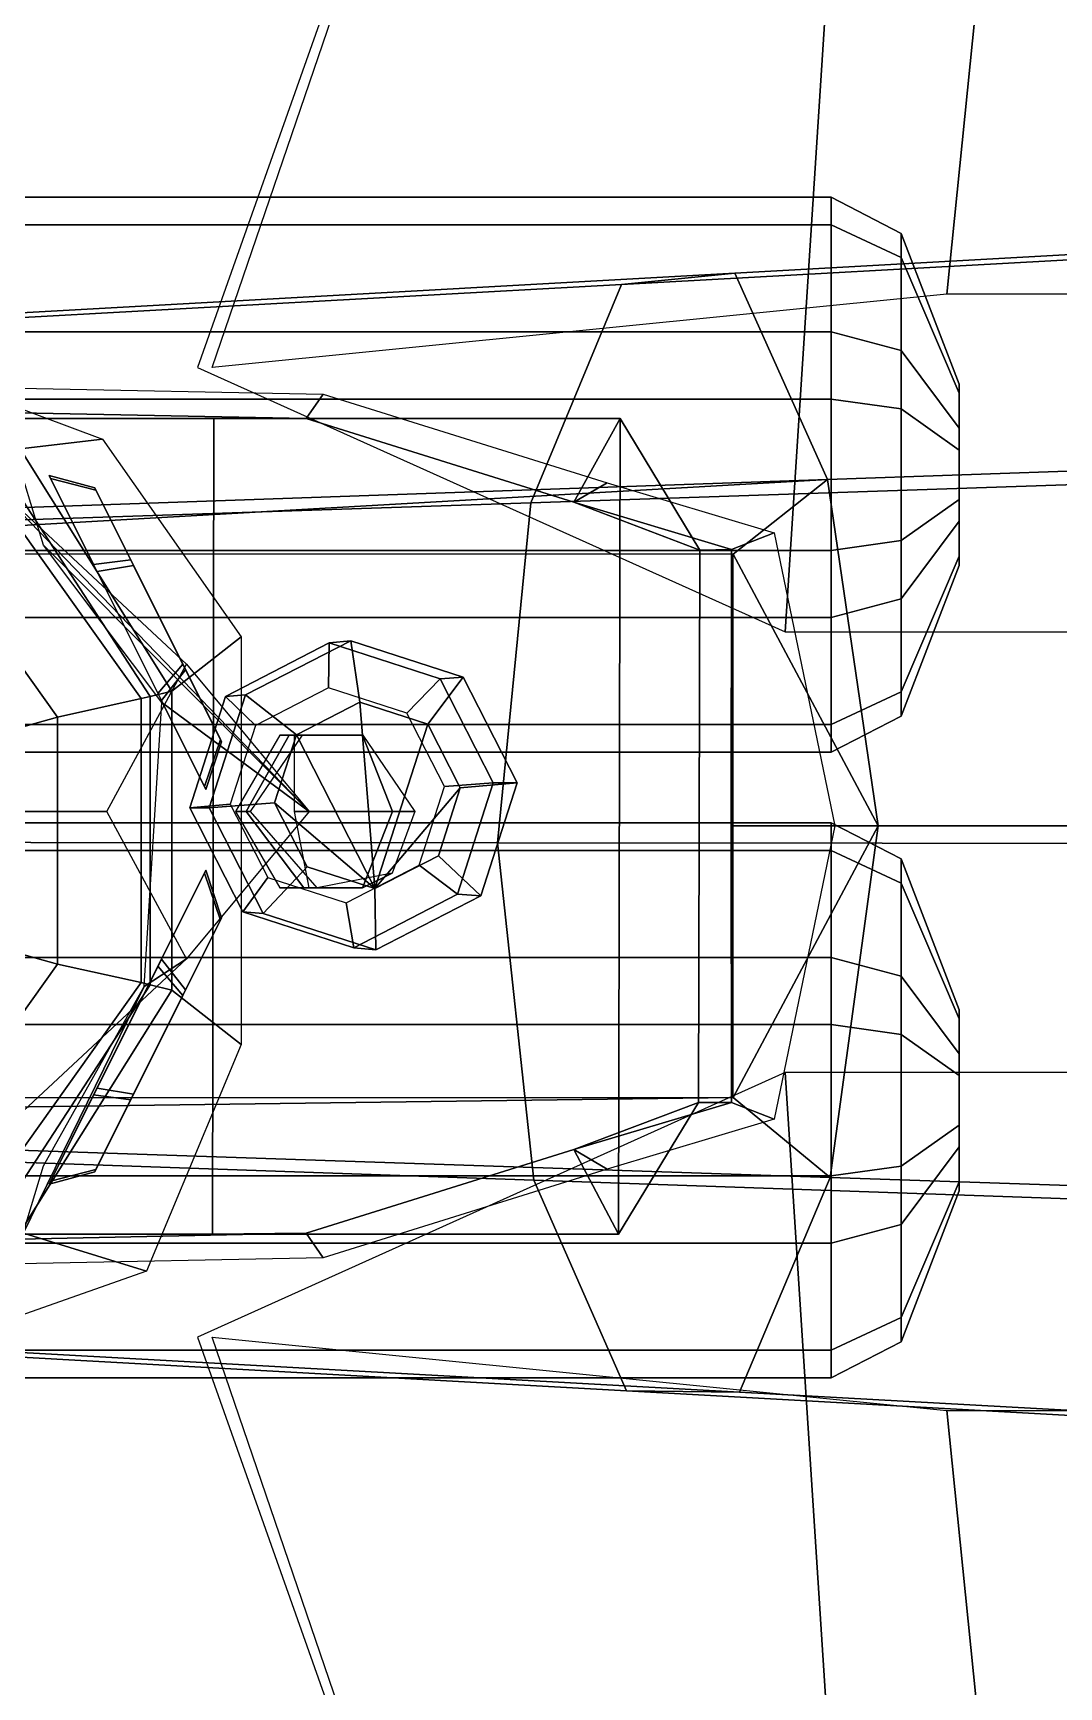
# Model space of a CAD drawing. Header units: metres. Extents: x -32 to 33, y -51 to 51.
# Drawn here: x 1.65 to 8.63, y -5.72 to 5.53 of the extents above; entities that cross this region are included whole.
import ezdxf

# ---------------------------------------------------------------- set-up
doc = ezdxf.new("R2010")
doc.units = ezdxf.units.M

msp = doc.modelspace()

# ---------------------------------------------------------------- linework, layer by layer
at = {"layer": 'AileD1', "color": 2}
for points in [[(7.870623, 3.757643, 16.258698), (8.343795, 8.441115, 15.342213), (15.990329, 11.857642, 16.511679), (16.170622, 3.757643, 17.514469)], [(2.870623, 3.257643, 14.223885), (4.616966, 8.369825, 14.43412), (8.343795, 8.441115, 15.342213), (7.870623, 3.757643, 16.258698)]]:
    msp.add_3dface(points, dxfattribs=at)
at = {"layer": 'AileD2', "color": 24}
for points in [[(16.992916, 11.757643, 13.585092), (7.217783, 8.369826, 13.19475), (6.770625, 1.457643, 13.11465), (17.170624, 1.457643, 13.742537)], [(7.217783, 8.369826, 13.19475), (4.581192, 8.369825, 14.447167), (2.770624, 3.257643, 14.223885), (6.770625, 1.457643, 13.11465)]]:
    msp.add_3dface(points, dxfattribs=at)
at = {"layer": 'AileG1', "color": 1}
for points in [[(7.870623, -3.84236, 16.258698), (8.343795, -8.525833, 15.342213), (4.616966, -8.454546, 14.43412), (2.870623, -3.34236, 14.223885)], [(16.170622, -3.84236, 17.514469), (15.990329, -11.94236, 16.511679), (8.343795, -8.525833, 15.342213), (7.870623, -3.84236, 16.258698)]]:
    msp.add_3dface(points, dxfattribs=at)
at = {"layer": 'AileG2', "color": 21}
for points in [[(6.770625, -1.54236, 13.11465), (2.770624, -3.34236, 14.223885), (4.581192, -8.454546, 14.447167), (7.217783, -8.454544, 13.19475)], [(17.170624, -1.54236, 13.742537), (6.770625, -1.54236, 13.11465), (7.217783, -8.454544, 13.19475), (16.992916, -11.84236, 13.585092)]]:
    msp.add_3dface(points, dxfattribs=at)
at = {"layer": 'Casque', "color": 4}
for points in [[(-0.076939, 3.332019, 25.988008), (-0.166841, 3.625949, 26.031773), (2.125315, 2.768592, 28.033709), (1.564661, 2.702682, 27.663334)], [(1.401507, 2.627128, 28.202198), (1.564661, 2.702682, 27.663334), (2.596179, 1.055059, 28.613518), (2.449005, 1.01869, 28.779663)], [(1.564661, 2.702682, 27.663334), (2.125315, 2.768592, 28.033709), (3.06941, 1.424004, 28.426685), (2.596179, 1.055059, 28.613518)], [(2.449005, 1.01869, 28.779663), (2.387157, 1.003407, 28.849489), (1.272644, 2.567455, 28.6278), (1.401507, 2.627128, 28.202198)], [(0.847627, 2.239046, 29.54146), (1.272644, 2.567455, 28.6278), (2.387157, 1.003407, 28.849489), (1.817509, 0.877966, 29.734383)], [(0.25826, 1.601545, 30.130274), (0.847627, 2.239046, 29.54146), (1.817509, 0.877966, 29.734383), (0.947386, 0.634462, 30.267349)], [(2.596179, 1.055059, 28.613518), (3.06941, 1.424004, 28.426685), (3.06941, -1.35046, 28.426685), (2.596179, -0.981515, 28.613518)], [(2.449008, -0.945148, 28.779665), (2.387157, -0.929863, 28.849489), (2.387157, 1.003407, 28.849489), (2.449005, 1.01869, 28.779663)], [(2.449005, 1.01869, 28.779663), (2.596179, 1.055059, 28.613518), (2.596179, -0.981515, 28.613518), (2.449008, -0.945148, 28.779665)], [(1.817509, 0.877966, 29.734383), (2.387157, 1.003407, 28.849489), (2.387157, -0.929863, 28.849489), (1.817509, -0.804422, 29.734383)], [(0.947386, 0.634462, 30.267349), (1.817509, 0.877966, 29.734383), (1.817509, -0.804422, 29.734383), (0.947386, -0.560919, 30.267349)], [(0.947386, -0.560919, 30.267349), (1.817509, -0.804422, 29.734383), (0.847627, -2.165502, 29.54146), (0.25826, -1.528002, 30.130274)], [(1.817509, -0.804422, 29.734383), (2.387157, -0.929863, 28.849489), (1.272644, -2.493912, 28.6278), (0.847627, -2.165502, 29.54146)], [(1.401507, -2.553586, 28.202198), (1.272644, -2.493912, 28.6278), (2.387157, -0.929863, 28.849489), (2.449008, -0.945148, 28.779665)], [(2.449008, -0.945148, 28.779665), (2.596179, -0.981515, 28.613518), (1.564661, -2.629139, 27.663334), (1.401507, -2.553586, 28.202198)], [(2.596179, -0.981515, 28.613518), (3.06941, -1.35046, 28.426685), (2.425315, -2.895048, 27.733709), (1.564661, -2.629139, 27.663334)], [(1.564661, -2.629139, 27.663334), (2.425315, -2.895048, 27.733709), (-0.008841, -3.752408, 25.167774), (-0.218939, -3.258477, 25.424007)]]:
    msp.add_3dface(points, dxfattribs=at)
at = {"layer": 'Cockpit', "color": 5}
for points in [[(5.657346, 3.823071, 16.568439), (15.28611, 4.353785, 16.564137), (15.28611, 4.392228, 19.357197), (6.427694, 3.899586, 19.353546)], [(6.427694, 3.899586, 19.353546), (15.28611, 4.392228, 19.357197), (15.28611, 2.781609, 21.639425), (7.057423, 2.494709, 21.630257)], [(5.04062, 2.337033, 14.338741), (15.28611, 2.680968, 14.327097), (15.28611, 4.353785, 16.564137), (5.657346, 3.823071, 16.568439)], [(7.057423, 2.494709, 21.630257), (-4.71389, 2.084291, 21.617149), (-4.71389, 3.27997, 19.348967), (6.427694, 3.899586, 19.353546)], [(6.427694, 3.899586, 19.353546), (-4.71389, 3.27997, 19.348967), (-4.71389, 3.251433, 16.573095), (5.657346, 3.823071, 16.568439)], [(5.657346, 3.823071, 16.568439), (-4.71389, 3.251433, 16.573095), (-4.71389, 2.009579, 14.349823), (5.04062, 2.337033, 14.338741)], [(7.057423, 2.494709, 21.630257), (15.28611, 2.781609, 21.639425), (15.28611, 0.137131, 22.539089), (7.403909, 0.13698, 22.882936)], [(4.812811, 0.02112, 13.515123), (15.28611, 0.012728, 13.500555), (15.28611, 2.680968, 14.327097), (5.04062, 2.337033, 14.338741)], [(-1.843808, 1.98634, 21.886045), (-4.71389, 2.084291, 21.617149), (7.057423, 2.494709, 21.630257)], [(6.416028, 1.98634, 21.897587), (-1.843808, 1.98634, 21.886045), (7.057423, 2.494709, 21.630257)], [(7.057423, 2.494709, 21.630257), (7.403909, 0.13698, 22.882936), (6.416028, 1.98634, 21.897587)], [(5.04062, 2.337033, 14.338741), (-4.71389, 2.009579, 14.349823), (-4.71389, 0.028754, 13.528367), (4.812811, 0.02112, 13.515123)], [(7.403909, 0.13698, 22.882936), (6.416028, 0.136961, 22.926754), (6.416028, 1.98634, 21.897587)], [(6.416028, -1.712845, 21.953737), (6.416028, 0.136961, 22.926754), (7.403909, 0.13698, 22.882936)], [(6.416028, -1.712845, 21.953737), (7.403909, 0.13698, 22.882936), (7.077604, -2.255554, 21.703222)], [(7.403909, 0.13698, 22.882936), (15.28611, 0.137131, 22.539089), (15.28611, -2.531109, 21.712547), (7.077604, -2.255554, 21.703222)], [(4.812811, 0.02112, 13.515123), (-4.71389, 0.028754, 13.528367), (-4.71389, -1.934436, 14.422495), (5.060771, -2.275237, 14.411593)], [(5.060771, -2.275237, 14.411593), (15.28611, -2.63175, 14.400219), (15.28611, 0.012728, 13.500555), (4.812811, 0.02112, 13.515123)], [(-4.71389, -1.85972, 21.689821), (-1.843808, -1.712845, 21.942301), (6.416028, -1.712845, 21.953737)], [(6.416028, -1.712845, 21.953737), (7.077604, -2.255554, 21.703222), (-4.71389, -1.85972, 21.689821)], [(6.46033, -3.717474, 19.47154), (-4.71389, -3.101578, 19.466551), (-4.71389, -1.85972, 21.689821), (7.077604, -2.255554, 21.703222)], [(5.060771, -2.275237, 14.411593), (-4.71389, -1.934436, 14.422495), (-4.71389, -3.130115, 16.69068), (5.68997, -3.708704, 16.68639)], [(5.68997, -3.708704, 16.68639), (15.28611, -4.242373, 16.682449), (15.28611, -2.63175, 14.400219), (5.060771, -2.275237, 14.411593)], [(7.077604, -2.255554, 21.703222), (15.28611, -2.531109, 21.712547), (15.28611, -4.203929, 19.47551), (6.46033, -3.717474, 19.47154)], [(5.68997, -3.708704, 16.68639), (-4.71389, -3.130115, 16.69068), (-4.71389, -3.101578, 19.466551), (6.46033, -3.717474, 19.47154)], [(6.46033, -3.717474, 19.47154), (15.28611, -4.203929, 19.47551), (15.28611, -4.242373, 16.682449), (5.68997, -3.708704, 16.68639)]]:
    msp.add_3dface(points, dxfattribs=at)
at = {"layer": 'HB0', "color": 42}
for points in [[(7.082814, 3.49931, 12.72974), (1.45178, 3.49931, 12.72974), (1.45178, 4.417195, 11.544499), (7.082814, 4.417195, 11.544499)], [(7.082814, 4.417195, 11.544499), (1.45178, 4.417195, 11.544499), (1.45178, 4.228143, 10.057368), (7.082814, 4.228143, 10.057368)], [(7.558677, 3.372558, 12.507922), (7.082814, 3.49931, 12.72974), (7.082814, 4.417195, 11.544499), (7.558677, 4.170718, 11.477278)], [(7.558677, 4.170718, 11.477278), (7.082814, 4.417195, 11.544499), (7.082814, 4.228143, 10.057368), (7.558677, 4.006327, 10.18412)], [(7.082814, 4.228143, 10.057368), (1.45178, 4.228143, 10.057368), (1.45178, 3.042903, 9.139484), (7.082814, 3.042903, 9.139484)], [(7.558677, 4.006327, 10.18412), (7.082814, 4.228143, 10.057368), (7.082814, 3.042903, 9.139484), (7.558677, 2.975683, 9.385961)], [(7.955227, 2.844782, 11.584311), (7.558677, 3.372558, 12.507922), (7.558677, 4.170718, 11.477278), (7.955227, 3.14443, 11.197381)], [(7.955227, 3.14443, 11.197381), (7.558677, 4.170718, 11.477278), (7.558677, 4.006327, 10.18412), (7.955227, 3.082713, 10.711898)], [(7.955227, 3.082713, 10.711898), (7.558677, 4.006327, 10.18412), (7.558677, 2.975683, 9.385961), (7.955227, 2.695785, 10.41225)], [(7.082814, 2.01218, 12.918792), (1.45178, 2.01218, 12.918792), (1.45178, 3.49931, 12.72974), (7.082814, 3.49931, 12.72974)], [(7.558677, 2.0794, 12.672315), (7.082814, 2.01218, 12.918792), (7.082814, 3.49931, 12.72974), (7.558677, 3.372558, 12.507922)], [(7.955227, 2.359298, 11.646028), (7.558677, 2.0794, 12.672315), (7.558677, 3.372558, 12.507922), (7.955227, 2.844782, 11.584311)], [(7.082814, 3.042903, 9.139484), (1.45178, 3.042903, 9.139484), (1.45178, 1.555773, 9.328535), (7.082814, 1.555773, 9.328535)], [(7.558677, 2.975683, 9.385961), (7.082814, 3.042903, 9.139484), (7.082814, 1.555773, 9.328535), (7.558677, 1.682525, 9.550353)], [(7.955227, 1.97237, 11.346379), (7.955227, 2.844782, 11.584311), (7.955227, 3.14443, 11.197381)], [(7.955227, 1.97237, 11.346379), (7.955227, 3.14443, 11.197381), (7.955227, 3.082713, 10.711898)], [(7.955227, 1.97237, 11.346379), (7.955227, 3.082713, 10.711898), (7.955227, 2.695785, 10.41225)], [(7.955227, 2.695785, 10.41225), (7.558677, 2.975683, 9.385961), (7.558677, 1.682525, 9.550353), (7.955227, 2.210301, 10.473966)], [(7.955227, 1.97237, 11.346379), (7.955227, 2.359298, 11.646028), (7.955227, 2.844782, 11.584311)], [(7.955227, 1.97237, 11.346379), (7.955227, 2.695785, 10.41225), (7.955227, 2.210301, 10.473966)], [(7.955227, 1.97237, 11.346379), (7.558677, 1.048756, 11.874157), (7.558677, 2.0794, 12.672315), (7.955227, 2.359298, 11.646028)], [(7.955227, 2.210301, 10.473966), (7.558677, 1.682525, 9.550353), (7.558677, 0.884365, 10.580998), (7.955227, 1.910653, 10.860895)], [(7.955227, 1.97237, 11.346379), (7.955227, 2.210301, 10.473966), (7.955227, 1.910653, 10.860895)], [(7.558677, 1.048756, 11.874157), (7.082814, 0.82694, 12.00091), (7.082814, 2.01218, 12.918792), (7.558677, 2.0794, 12.672315)], [(7.082814, 0.82694, 12.00091), (1.45178, 0.82694, 12.00091), (1.45178, 2.01218, 12.918792), (7.082814, 2.01218, 12.918792)], [(7.955227, 1.910653, 10.860895), (7.558677, 0.884365, 10.580998), (7.558677, 1.048756, 11.874157), (7.955227, 1.97237, 11.346379)], [(7.558677, 1.682525, 9.550353), (7.082814, 1.555773, 9.328535), (7.082814, 0.637887, 10.513777), (7.558677, 0.884365, 10.580998)], [(7.082814, 1.555773, 9.328535), (1.45178, 1.555773, 9.328535), (1.45178, 0.637887, 10.513777), (7.082814, 0.637887, 10.513777)], [(7.558677, 0.884365, 10.580998), (7.082814, 0.637887, 10.513777), (7.082814, 0.82694, 12.00091), (7.558677, 1.048756, 11.874157)], [(7.082814, 0.637887, 10.513777), (1.45178, 0.637887, 10.513777), (1.45178, 0.82694, 12.00091), (7.082814, 0.82694, 12.00091)]]:
    msp.add_3dface(points, dxfattribs=at)
at = {"layer": 'HB1', "color": 36}
for points in [[(7.082814, -0.759114, 12.794055), (1.45178, -0.759114, 12.794055), (1.45178, 0.158767, 11.608813), (7.082814, 0.158767, 11.608813)], [(7.082814, 0.158767, 11.608813), (1.45178, 0.158767, 11.608813), (1.45178, -0.030283, 10.121681), (7.082814, -0.030283, 10.121681)], [(7.558677, -0.885866, 12.572236), (7.082814, -0.759114, 12.794055), (7.082814, 0.158767, 11.608813), (7.558677, -0.087708, 11.541594)], [(7.558677, -0.087708, 11.541594), (7.082814, 0.158767, 11.608813), (7.082814, -0.030283, 10.121681), (7.558677, -0.2521, 10.248433)], [(7.082814, -0.030283, 10.121681), (1.45178, -0.030283, 10.121681), (1.45178, -1.215522, 9.2038), (7.082814, -1.215522, 9.2038)], [(7.558677, -0.2521, 10.248433), (7.082814, -0.030283, 10.121681), (7.082814, -1.215522, 9.2038), (7.558677, -1.282743, 9.450276)], [(7.955227, -1.413645, 11.648624), (7.558677, -0.885866, 12.572236), (7.558677, -0.087708, 11.541594), (7.955227, -1.113997, 11.261694)], [(7.955227, -1.113997, 11.261694), (7.558677, -0.087708, 11.541594), (7.558677, -0.2521, 10.248433), (7.955227, -1.175713, 10.776213)], [(7.955227, -1.175713, 10.776213), (7.558677, -0.2521, 10.248433), (7.558677, -1.282743, 9.450276), (7.955227, -1.562642, 10.476563)], [(7.082814, -2.246248, 12.983104), (1.45178, -2.246248, 12.983104), (1.45178, -0.759114, 12.794055), (7.082814, -0.759114, 12.794055)], [(7.558677, -2.179027, 12.736628), (7.082814, -2.246248, 12.983104), (7.082814, -0.759114, 12.794055), (7.558677, -0.885866, 12.572236)], [(7.955227, -1.899128, 11.710341), (7.558677, -2.179027, 12.736628), (7.558677, -0.885866, 12.572236), (7.955227, -1.413645, 11.648624)], [(7.955227, -2.347774, 10.92521), (7.955227, -1.413645, 11.648624), (7.955227, -1.113997, 11.261694)], [(7.955227, -2.347774, 10.92521), (7.955227, -1.113997, 11.261694), (7.955227, -1.175713, 10.776213)], [(7.082814, -1.215522, 9.2038), (1.45178, -1.215522, 9.2038), (1.45178, -2.702657, 9.39285), (7.082814, -2.702657, 9.39285)], [(7.558677, -1.282743, 9.450276), (7.082814, -1.215522, 9.2038), (7.082814, -2.702657, 9.39285), (7.558677, -2.575905, 9.614668)], [(7.955227, -2.347774, 10.92521), (7.955227, -1.175713, 10.776213), (7.955227, -1.562642, 10.476563)], [(7.955227, -1.562642, 10.476563), (7.558677, -1.282743, 9.450276), (7.558677, -2.575905, 9.614668), (7.955227, -2.048126, 10.53828)], [(7.955227, -2.347774, 10.92521), (7.955227, -1.899128, 11.710341), (7.955227, -1.413645, 11.648624)], [(7.955227, -2.347774, 10.92521), (7.955227, -1.562642, 10.476563), (7.955227, -2.048126, 10.53828)], [(7.955227, -2.286058, 11.410693), (7.558677, -3.20967, 11.93847), (7.558677, -2.179027, 12.736628), (7.955227, -1.899128, 11.710341)], [(7.955227, -2.347774, 10.92521), (7.955227, -2.286058, 11.410693), (7.955227, -1.899128, 11.710341)], [(7.955227, -2.048126, 10.53828), (7.558677, -2.575905, 9.614668), (7.558677, -3.374063, 10.645311), (7.955227, -2.347774, 10.92521)], [(7.082814, -3.431488, 12.065224), (1.45178, -3.431488, 12.065224), (1.45178, -2.246248, 12.983104), (7.082814, -2.246248, 12.983104)], [(7.558677, -3.20967, 11.93847), (7.082814, -3.431488, 12.065224), (7.082814, -2.246248, 12.983104), (7.558677, -2.179027, 12.736628)], [(7.955227, -2.347774, 10.92521), (7.558677, -3.374063, 10.645311), (7.558677, -3.20967, 11.93847), (7.955227, -2.286058, 11.410693)], [(7.558677, -2.575905, 9.614668), (7.082814, -2.702657, 9.39285), (7.082814, -3.620539, 10.578092), (7.558677, -3.374063, 10.645311)], [(7.082814, -2.702657, 9.39285), (1.45178, -2.702657, 9.39285), (1.45178, -3.620539, 10.578092), (7.082814, -3.620539, 10.578092)], [(7.558677, -3.374063, 10.645311), (7.082814, -3.620539, 10.578092), (7.082814, -3.431488, 12.065224), (7.558677, -3.20967, 11.93847)], [(7.082814, -3.620539, 10.578092), (1.45178, -3.620539, 10.578092), (1.45178, -3.431488, 12.065224), (7.082814, -3.431488, 12.065224)]]:
    msp.add_3dface(points, dxfattribs=at)
at = {"layer": 'LunetteD', "color": 56}
for points in [[(1.771521, 2.50204, 26.505087), (1.761751, 2.521612, 25.662821), (2.07168, 2.438141, 25.738764), (2.079588, 2.4223, 26.420496)], [(1.761751, 2.521612, 25.662821), (2.064327, 1.915482, 25.053953), (2.316584, 1.94754, 25.245947), (2.07168, 2.438141, 25.738764)], [(2.087914, 1.868233, 27.087366), (1.771521, 2.50204, 26.505087), (2.079588, 2.4223, 26.420496), (2.335675, 1.909296, 26.891788)], [(2.926926, 0.724882, 25.702024), (2.079588, 2.4223, 26.420496), (2.07168, 2.438141, 25.738764)], [(2.926926, 0.724882, 25.702024), (2.07168, 2.438141, 25.738764), (2.316584, 1.94754, 25.245947)], [(2.926926, 0.724882, 25.702024), (2.335675, 1.909296, 26.891788), (2.079588, 2.4223, 26.420496)], [(2.064327, 1.915482, 25.053953), (2.502003, 1.038715, 25.035154), (2.670839, 1.237885, 25.230732), (2.316584, 1.94754, 25.245947)], [(2.926926, 0.724882, 25.702024), (2.316584, 1.94754, 25.245947), (2.670839, 1.237885, 25.230732)], [(2.525589, 0.991466, 27.068565), (2.087914, 1.868233, 27.087366), (2.335675, 1.909296, 26.891788), (2.68993, 1.199642, 26.876574)], [(2.926926, 0.724882, 25.702024), (2.68993, 1.199642, 26.876574), (2.335675, 1.909296, 26.891788)], [(2.502003, 1.038715, 25.035154), (2.818395, 0.404908, 25.617432), (2.926926, 0.724882, 25.702024), (2.670839, 1.237885, 25.230732)], [(2.828165, 0.385336, 26.4597), (2.525589, 0.991466, 27.068565), (2.68993, 1.199642, 26.876574), (2.934834, 0.709041, 26.383757)], [(2.926926, 0.724882, 25.702024), (2.934834, 0.709041, 26.383757), (2.68993, 1.199642, 26.876574)], [(2.818395, 0.404908, 25.617432), (2.828165, 0.385336, 26.4597), (2.934834, 0.709041, 26.383757), (2.926926, 0.724882, 25.702024)]]:
    msp.add_3dface(points, dxfattribs=at)
at = {"layer": 'LunetteG', "color": 57}
for points in [[(2.502003, -0.818017, 27.031368), (2.818396, -0.18421, 26.449089), (2.926927, -0.504184, 26.364498), (2.670839, -1.017187, 26.835791)], [(2.828166, -0.164638, 25.606823), (2.52559, -0.770767, 24.997955), (2.68993, -0.978943, 25.189949), (2.934834, -0.488342, 25.682766)], [(2.818396, -0.18421, 26.449089), (2.828166, -0.164638, 25.606823), (2.934834, -0.488342, 25.682766), (2.926927, -0.504184, 26.364498)], [(2.079587, -2.201601, 25.646027), (2.926927, -0.504184, 26.364498), (2.934834, -0.488342, 25.682766)], [(2.079587, -2.201601, 25.646027), (2.934834, -0.488342, 25.682766), (2.68993, -0.978943, 25.189949)], [(2.079587, -2.201601, 25.646027), (2.670839, -1.017187, 26.835791), (2.926927, -0.504184, 26.364498)], [(2.52559, -0.770767, 24.997955), (2.087914, -1.647534, 24.979155), (2.335675, -1.688598, 25.174732), (2.68993, -0.978943, 25.189949)], [(2.064327, -1.694783, 27.012566), (2.502003, -0.818017, 27.031368), (2.670839, -1.017187, 26.835791), (2.316584, -1.726841, 26.820574)], [(2.079587, -2.201601, 25.646027), (2.68993, -0.978943, 25.189949), (2.335675, -1.688598, 25.174732)], [(2.079587, -2.201601, 25.646027), (2.316584, -1.726841, 26.820574), (2.670839, -1.017187, 26.835791)], [(2.087914, -1.647534, 24.979155), (1.771521, -2.281341, 25.561434), (2.079587, -2.201601, 25.646027), (2.335675, -1.688598, 25.174732)], [(1.761751, -2.300913, 26.4037), (2.064327, -1.694783, 27.012566), (2.316584, -1.726841, 26.820574), (2.07168, -2.217442, 26.327757)], [(2.079587, -2.201601, 25.646027), (2.07168, -2.217442, 26.327757), (2.316584, -1.726841, 26.820574)], [(1.771521, -2.281341, 25.561434), (1.761751, -2.300913, 26.4037), (2.07168, -2.217442, 26.327757), (2.079587, -2.201601, 25.646027)]]:
    msp.add_3dface(points, dxfattribs=at)
at = {"layer": 'Masque', "color": 3}
for points in [[(3.667218, 1.382061, 23.015434), (2.961977, 1.018688, 22.945974), (3.098248, 1.02884, 21.925186), (3.814118, 1.397689, 21.995697)], [(3.663839, 1.076825, 23.302872), (3.16616, 0.820398, 23.253855), (2.961977, 1.018688, 22.945974), (3.667218, 1.382061, 23.015434)], [(3.814118, 1.397689, 21.995697), (3.098248, 1.02884, 21.925186), (3.444272, 0.7575, 21.670105), (3.876113, 0.980004, 21.712643)], [(4.196199, 0.904531, 23.355305), (3.663839, 1.076825, 23.302872), (3.667218, 1.382061, 23.015434), (4.421605, 1.137909, 23.089735)], [(4.421605, 1.137909, 23.089735), (3.667218, 1.382061, 23.015434), (3.814118, 1.397689, 21.995697), (4.579875, 1.149858, 22.071115)], [(4.579875, 1.149858, 22.071115), (3.814118, 1.397689, 21.995697), (3.876113, 0.980004, 21.712643), (4.338046, 0.830503, 21.758137)], [(4.451392, 0.404443, 23.38044), (4.196199, 0.904531, 23.355305), (4.421605, 1.137909, 23.089735), (4.783228, 0.429255, 23.125355)], [(4.946944, 0.430525, 22.107269), (4.579875, 1.149858, 22.071115), (4.338046, 0.830503, 21.758137), (4.559478, 0.396573, 21.779947)], [(4.783228, 0.429255, 23.125355), (4.421605, 1.137909, 23.089735), (4.579875, 1.149858, 22.071115), (4.946944, 0.430525, 22.107269)], [(2.961977, 1.018688, 22.945974), (2.719002, 0.26065, 22.922043), (2.851612, 0.25938, 21.900894), (3.098248, 1.02884, 21.925186)], [(3.16616, 0.820398, 23.253855), (2.994694, 0.285461, 23.236965), (2.719002, 0.26065, 22.922043), (2.961977, 1.018688, 22.945974)], [(3.098248, 1.02884, 21.925186), (2.851612, 0.25938, 21.900894), (3.295492, 0.293332, 21.655453), (3.444272, 0.7575, 21.670105)], [(3.978858, -0.290098, 21.722761), (3.876113, 0.980004, 21.712643), (3.444272, 0.7575, 21.670105)], [(3.978858, -0.290098, 21.722761), (4.338046, 0.830503, 21.758137), (3.876113, 0.980004, 21.712643)], [(3.978858, -0.290098, 21.722761), (4.559478, 0.396573, 21.779947), (4.338046, 0.830503, 21.758137)], [(3.330731, 0.754566, 24.300261), (3.030731, 0.23495, 24.100262), (3.101339, 0.23495, 23.611025), (3.395645, 0.754566, 23.721121)], [(3.395645, 0.754566, 23.721121), (3.101339, 0.23495, 23.611025), (3.131098, 0.23495, 23.250374), (3.485539, 0.754566, 23.282198)], [(3.978858, -0.290098, 21.722761), (3.444272, 0.7575, 21.670105), (3.295492, 0.293332, 21.655453)], [(3.430731, 0.754567, 24.800261), (3.330731, 0.754566, 24.300261), (3.395645, 0.754566, 23.721121), (3.894541, 0.754567, 24.050627)], [(3.894541, 0.754567, 24.050627), (3.395645, 0.754566, 23.721121), (3.485539, 0.754566, 23.282198), (3.895864, 0.754567, 23.375244)], [(3.430731, 0.234952, 25.200262), (3.430731, 0.754567, 24.800261), (3.894541, 0.754567, 24.050627), (4.099133, 0.234952, 24.270048)], [(4.099133, 0.234952, 24.270048), (3.894541, 0.754567, 24.050627), (3.895864, 0.754567, 23.375244), (4.250309, 0.234952, 23.40707)], [(3.978858, -0.290098, 21.722761), (4.410697, -0.067595, 21.765293), (4.559478, 0.396573, 21.779947)], [(4.279927, -0.130493, 23.36355), (4.451392, 0.404443, 23.38044), (4.783228, 0.429255, 23.125355), (4.540253, -0.328783, 23.101423)], [(4.700309, -0.338935, 22.082977), (4.946944, 0.430525, 22.107269), (4.559478, 0.396573, 21.779947), (4.410697, -0.067595, 21.765293)], [(4.540253, -0.328783, 23.101423), (4.783228, 0.429255, 23.125355), (4.946944, 0.430525, 22.107269), (4.700309, -0.338935, 22.082977)], [(2.994694, 0.285461, 23.236965), (3.249888, -0.214626, 23.262102), (3.080624, -0.448005, 22.957661), (2.719002, 0.26065, 22.922043)], [(2.719002, 0.26065, 22.922043), (3.080624, -0.448005, 22.957661), (3.218682, -0.459954, 21.937048), (2.851612, 0.25938, 21.900894)], [(2.851612, 0.25938, 21.900894), (3.218682, -0.459954, 21.937048), (3.516923, -0.140598, 21.677261), (3.295492, 0.293332, 21.655453)], [(3.030731, 0.23495, 24.100262), (3.330731, -0.284665, 24.400263), (3.495166, -0.284665, 23.711323), (3.101339, 0.23495, 23.611025)], [(3.101339, 0.23495, 23.611025), (3.495166, -0.284665, 23.711323), (3.585062, -0.284665, 23.2724), (3.131098, 0.23495, 23.250374)], [(3.978858, -0.290098, 21.722761), (3.295492, 0.293332, 21.655453), (3.516923, -0.140598, 21.677261)], [(3.530731, -0.284663, 24.800262), (3.430731, 0.234952, 25.200262), (4.099133, 0.234952, 24.270048), (3.894543, -0.284663, 24.050631)], [(3.894543, -0.284663, 24.050631), (4.099133, 0.234952, 24.270048), (4.250309, 0.234952, 23.40707), (4.094904, -0.184663, 23.355644)], [(3.98444, -0.707783, 22.01247), (4.700309, -0.338935, 22.082977), (4.410697, -0.067595, 21.765293), (3.978858, -0.290098, 21.722761)], [(3.249888, -0.214626, 23.262102), (3.782248, -0.38692, 23.314535), (3.83501, -0.692155, 23.03196), (3.080624, -0.448005, 22.957661)], [(3.218682, -0.459954, 21.937048), (3.98444, -0.707783, 22.01247), (3.978858, -0.290098, 21.722761), (3.516923, -0.140598, 21.677261)], [(3.495166, -0.284665, 23.711323), (3.894543, -0.284663, 24.050631), (4.094904, -0.184663, 23.355644), (3.585062, -0.284665, 23.2724)], [(3.782248, -0.38692, 23.314535), (4.279927, -0.130493, 23.36355), (4.540253, -0.328783, 23.101423), (3.83501, -0.692155, 23.03196)], [(3.330731, -0.284665, 24.400263), (3.530731, -0.284663, 24.800262), (3.894543, -0.284663, 24.050631), (3.495166, -0.284665, 23.711323)], [(3.83501, -0.692155, 23.03196), (4.540253, -0.328783, 23.101423), (4.700309, -0.338935, 22.082977), (3.98444, -0.707783, 22.01247)], [(3.080624, -0.448005, 22.957661), (3.83501, -0.692155, 23.03196), (3.98444, -0.707783, 22.01247), (3.218682, -0.459954, 21.937048)]]:
    msp.add_3dface(points, dxfattribs=at)
at = {"layer": 'TabBord', "color": 65}
for points in [[(1.559544, 3.117518, 21.51746), (3.626951, 3.075868, 21.685719), (3.509928, 2.909503, 21.118225), (1.559544, 2.948797, 20.95949)], [(3.626951, 3.075868, 21.685719), (5.558521, 2.472531, 22.240166), (5.332163, 2.340307, 21.641291), (3.509928, 2.909503, 21.118225)], [(1.559544, 2.948797, 20.95949), (3.509928, 2.909503, 21.118225), (2.882926, 2.911182, 15.193964), (1.111609, 2.911182, 17.383989)], [(1.100939, -2.641217, 17.46769), (1.111609, 2.911182, 17.383989), (2.882926, 2.911182, 15.193964), (2.872255, -2.641217, 15.27766)], [(2.872255, -2.641217, 15.27766), (2.882926, 2.911182, 15.193964), (5.646607, 2.911182, 15.110269), (5.635935, -2.641217, 15.193964)], [(3.509928, 2.909503, 21.118225), (5.332163, 2.340307, 21.641291), (5.646607, 2.911182, 15.110269), (2.882926, 2.911182, 15.193964)], [(6.190806, 2.014311, 20.006445), (5.646607, 2.911182, 15.110269), (5.332163, 2.340307, 21.641291)], [(5.635935, -2.641217, 15.193964), (5.646607, 2.911182, 15.110269), (6.190806, 2.014311, 20.006445), (6.180136, -1.745682, 20.090137)], [(5.558521, 2.472531, 22.240166), (6.694899, 2.132229, 22.801043), (6.404218, 2.019275, 22.433607), (5.332163, 2.340307, 21.641291)], [(6.190806, 2.014311, 20.006445), (5.332163, 2.340307, 21.641291), (6.404218, 2.019275, 22.433607)], [(6.694899, 2.132229, 22.801043), (7.108245, 0.136807, 23.095188), (6.403986, 0.136811, 22.430281), (6.404218, 2.019275, 22.433607)], [(6.190806, 2.014311, 20.006445), (6.404218, 2.019275, 22.433607), (6.404218, -1.745682, 22.433611), (6.180136, -1.745682, 20.090137)], [(7.108245, 0.136807, 23.095188), (6.694899, -1.858635, 22.801044), (6.404218, -1.745682, 22.433611), (6.403986, 0.136811, 22.430281)], [(6.180136, -1.745682, 20.090137), (6.404218, -1.745682, 22.433611), (5.332163, -2.066713, 21.641293)], [(5.332163, -2.066713, 21.641293), (5.635935, -2.641217, 15.193964), (6.180136, -1.745682, 20.090137)], [(6.694899, -1.858635, 22.801044), (5.558521, -2.198928, 22.24017), (5.332163, -2.066713, 21.641293), (6.404218, -1.745682, 22.433611)], [(5.332163, -2.066713, 21.641293), (3.509928, -2.635909, 21.118231), (2.872255, -2.641217, 15.27766), (5.635935, -2.641217, 15.193964)], [(5.558521, -2.198928, 22.24017), (3.626952, -2.802265, 21.685724), (3.509928, -2.635909, 21.118231), (5.332163, -2.066713, 21.641293)], [(3.509928, -2.635909, 21.118231), (1.559545, -2.675194, 20.959494), (1.100939, -2.641217, 17.46769), (2.872255, -2.641217, 15.27766)], [(3.626952, -2.802265, 21.685724), (1.559545, -2.843915, 21.517462), (1.559545, -2.675194, 20.959494), (3.509928, -2.635909, 21.118231)]]:
    msp.add_3dface(points, dxfattribs=at)
at = {"layer": 'Tete', "color": 58}
for points in [[(1.722938, 2.04788, 27.886726), (1.581922, 2.511952, 27.672787), (1.383922, 2.460931, 24.082788), (3.530731, 0.234952, 24.500263)], [(2.695891, 1.236859, 23.786177), (1.383922, 2.460931, 24.082788), (-0.981117, 0.234952, 22.758787), (2.154758, 0.234952, 23.323313)], [(3.530731, 0.234952, 24.500263), (1.383922, 2.460931, 24.082788), (2.695891, 1.236859, 23.786177)], [(1.722938, 2.04788, 27.886726), (3.530731, 0.234952, 24.500263), (2.528972, 0.977157, 28.647322)], [(2.528972, 0.977157, 28.647322), (3.530731, 0.234952, 24.500263), (2.69589, -0.766957, 23.786175), (2.408481, -0.957357, 28.693417)], [(2.154758, 0.234952, 23.323313), (-0.981117, 0.234952, 22.758787), (1.383922, -1.991028, 24.082788), (2.69589, -0.766957, 23.786175)], [(2.408481, -0.957357, 28.693417), (2.69589, -0.766957, 23.786175), (1.383922, -1.991028, 24.082788), (1.581921, -2.642049, 27.672787)], [(2.408481, -0.957357, 28.693417), (1.581921, -2.642049, 27.672787), (1.722934, -2.177975, 27.886724)]]:
    msp.add_3dface(points, dxfattribs=at)

doc.saveas('drawing.dxf')
